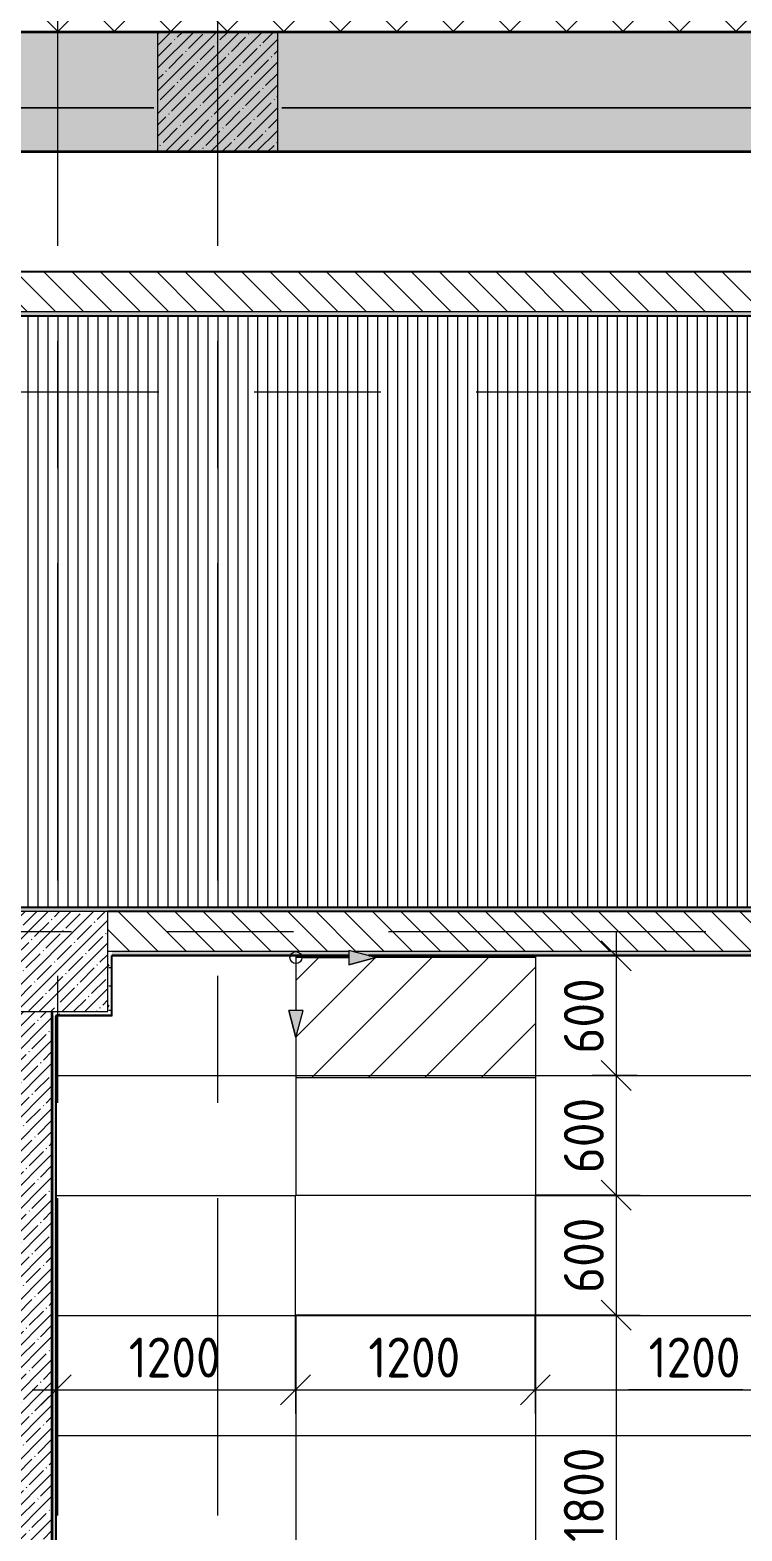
# Model space of a CAD drawing. Header units: millimetres. Extents: x 35378 to 237579, y -8553 to 29000.
# Drawn here: x 47520 to 51083, y 4802 to 12310 of the extents above; entities that cross this region are included whole.
import ezdxf

# ---------------------------------------------------------------- set-up
doc = ezdxf.new("R2010")
doc.units = ezdxf.units.MM
doc.linetypes.add('Осевая', pattern=[3175, 635, -476.25, 1587.5, -476.25])
for name, color, linetype, lineweight in [('A-ANNO-DIMS', 7, 'Continuous', 9), ('A-ANNO-DIMS-100', 7, 'Continuous', 9), ('A-CLNG', 7, 'Continuous', 9), ('A-CLNG-PATT', 7, 'Continuous', 9), ('A-DETL', 7, 'Continuous', 9), ('A-DETL-GENF', 7, 'Continuous', 9), ('A-WALL', 7, 'Continuous', 9), ('I-WALL', 7, 'Continuous', 9), ('S-COLS', 7, 'Continuous', 9), ('Оси-2', 7, 'Осевая', 9)]:
    doc.layers.add(name, color=color, linetype=linetype, lineweight=lineweight)
for name, color, linetype, lineweight, true_color in [('A-DETL-GENF-2', 7, 'Continuous', 9, 0x004000), ('A-WALL-1', 7, 'Continuous', 35, 0x3c3c3c), ('A-WALL-3', 7, 'Continuous', 25, 0x3c3c3c), ('A-WALL-FNSH-2', 7, 'Continuous', 13, 0x3c3c3c)]:
    doc.layers.add(name, color=color, linetype=linetype, lineweight=lineweight, true_color=true_color)
doc.styles.add('ISOCPEUR_1', font='isocpeur.ttf', dxfattribs={"width": 0.9, "height": 200})
doc.dimstyles.new('ISO-2_0_0_9К_Средний_округл2', dxfattribs={"dimscale": 304.8, "dimtxt": 199.196235, "dimasz": 0.492126, "dimexe": 0.393701, "dimexo": 0, "dimgap": 0, "dimtad": 1, "dimdec": 0, "dimrnd": 10, "dimzin": 0, "dimdsep": 46, "dimtxsty": 'ISOCPEUR_1', "dimblk1": 'OBLIQUE', "dimblk2": 'OBLIQUE', "dimsah": 1, "dimcen": 0.09, "dimdle": 0.393701, "dimazin": 0, "dimtfac": 1, "dimtdec": 4, "dimtix": 1, "dimtmove": 0, "dimatfit": 3, "dimfxl": 1, "dimtvp": 1, "dimtolj": 1, "dimtzin": 0, "dimarcsym": 2})
doc.dimstyles.new('ISO-2_0_0_9К_Средний_округл2_1', dxfattribs={"dimscale": 304.8, "dimtxt": 199.196235, "dimasz": 0.492126, "dimexe": 0.393701, "dimexo": 0, "dimgap": 0, "dimtad": 1, "dimdec": 0, "dimrnd": 10, "dimzin": 0, "dimdsep": 46, "dimtxsty": 'ISOCPEUR_1', "dimblk1": 'OBLIQUE', "dimblk2": 'OBLIQUE', "dimsah": 1, "dimcen": 0.09, "dimdle": 0.393701, "dimazin": 0, "dimtfac": 1, "dimtdec": 4, "dimtix": 1, "dimtmove": 1, "dimatfit": 3, "dimfxl": 1, "dimtvp": 1, "dimtolj": 1, "dimtzin": 0, "dimarcsym": 2})
pattern_1 = [(135, (0, 0), (-70.71068, -70.71068), [])]
pattern_2 = [(45, (0, 0), (-57.02463, 57.02463), []), (45, (57.025, 0), (-57.02463, 57.02463), [100.806, -20.161, 3.353, -16.808])]
pattern_3 = [(0, (0, 0), (121.92, 30.48), [10.058, -81.382, 10.058, -81.382, -487.68]), (0, (0, 0), (121.92, 30.48), [-182.88, 10.058, -172.822, 10.058, -81.382, -213.36]), (0, (0, 0), (121.92, 30.48), [-457.2, 10.058, -50.902, 10.058, -142.342]), (120, (45.72, 15.24), (-87.356454, 90.345817), [10.058, -81.382, 10.058, -81.382, -487.68]), (120, (45.72, 15.24), (-87.356454, 90.345817), [-182.88, 10.058, -172.822, 10.058, -81.382, -213.36]), (120, (45.72, 15.24), (-87.356454, 90.345817), [-457.2, 10.058, -50.902, 10.058, -142.342]), (240, (60.96, 76.2), (-34.563546, -120.825817), [10.058, -81.382, 10.058, -81.382, -487.68]), (240, (60.96, 76.2), (-34.563546, -120.825817), [-182.88, 10.058, -172.822, 10.058, -81.382, -213.36]), (240, (60.96, 76.2), (-34.563546, -120.825817), [-457.2, 10.058, -50.902, 10.058, -142.342])]

# ---------------------------------------------------------------- blocks, each defined once
blk = doc.blocks.new('BSC_Колонна _Прямоугольная - 500х500-V2-План потолков с обозначением видов отделки и геометрии 1 этажа в осях 12-23')
at = {"layer": 'S-COLS'}
h = blk.add_hatch(dxfattribs=at)
h.set_pattern_fill('FP_3', color=256, style=0, pattern_type=2)
h.set_pattern_definition([(45, (-47660, -7650), (-57.02463, 57.02463), []), (45, (-47602.975, -7650), (-57.02463, 57.02463), [100.806, -20.161, 3.353, -16.808])])
h.paths.add_polyline_path([(-250, -250), (250, -250), (250, 250), (-250, 250), (-250, 55)])
for p, q in [((250, 250), (-250, 250)), ((-250, 250), (-250, -250)), ((250, -250), (250, 250)), ((-250, -250), (250, -250))]:
    blk.add_line(p, q, dxfattribs=at)
blk = doc.blocks.new('Начало раскладки_красным - Начало раскладки_красным-26112293-План потолков с обозначением видов отделки и геометрии 1 этажа в осях 12-23')
at = {"layer": 'A-DETL-GENF'}
for points in [[(36.2, 264.8), (0, 400), (-36.2, 264.8)], [(400, 0), (264.8, 36.2), (264.8, -36.2)]]:
    blk.add_hatch(color=256, dxfattribs=at).paths.add_polyline_path(points)
for p, q in [((0, 400), (-36.2, 264.8)), ((0, 400), (-36.2, 264.8)), ((36.2, 264.8), (0, 400)), ((0, 400), (36.2, 264.8)), ((-36.2, 264.8), (36.2, 264.8)), ((-36.2, 264.8), (36.2, 264.8)), ((0, 30), (0, 264.8)), ((30, 0), (264.8, 0)), ((400, 0), (264.8, 36.2)), ((264.8, 36.2), (264.8, -36.2)), ((400, 0), (264.8, 36.2)), ((264.8, 36.2), (264.8, -36.2)), ((400, 0), (264.8, -36.2)), ((264.8, -36.2), (400, 0))]:
    blk.add_line(p, q, dxfattribs=at)
blk.add_circle((0, 0), 30, dxfattribs=at)
blk = doc.blocks.new('DIMBLOCK41-План потолков с обозначением видов отделки и геометрии 1 этажа в осях 12-23')
at = {"layer": 'A-ANNO-DIMS-100', "lineweight": 20}
for p, q in [((50453.1, 7679), (50378.1, 7754)), ((50453.1, 7679), (50528.1, 7604)), ((50453.1, 7079.5), (50378.1, 7154.5)), ((50453.1, 7079.5), (50528.1, 7004.5))]:
    blk.add_line(p, q, dxfattribs=at)
at = {"layer": 'A-ANNO-DIMS-100'}
for p, q in [((50453.1, 7799), (50453.1, 7079.5)), ((50559.2, 7679), (50333.1, 7679)), ((50453.1, 7679), (50559.2, 7679)), ((50559.2, 7079.5), (50333.1, 7079.5)), ((50453.1, 7079.5), (50559.2, 7079.5))]:
    blk.add_line(p, q, dxfattribs=at)
at = {"layer": 'A-ANNO-DIMS-100', "color": 0, "insert": (50191.8, 7189.6), "char_height": 200, "width": 455.087, "attachment_point": 1, "rotation": 90, "line_spacing_factor": 1.149209, "style": 'ISOCPEUR_1'}
blk.add_mtext('600', dxfattribs=at)
blk = doc.blocks.new('_Oblique')
at = {"color": 0, "linetype": 'ByBlock', "lineweight": -2}
blk.add_line((-0.5, -0.5), (0.5, 0.5), dxfattribs=at)
blk = doc.blocks.new('DIMBLOCK42-План потолков с обозначением видов отделки и геометрии 1 этажа в осях 12-23')
at = {"layer": 'A-ANNO-DIMS-100', "lineweight": 20}
for p, q in [((50453.1, 7079.5), (50378.1, 7154.5)), ((50453.1, 7079.5), (50528.1, 7004.5)), ((50453.1, 6482.2), (50378.1, 6557.2)), ((50453.1, 6482.2), (50528.1, 6407.2))]:
    blk.add_line(p, q, dxfattribs=at)
at = {"layer": 'A-ANNO-DIMS-100'}
for p, q in [((50559.2, 7079.5), (50333.1, 7079.5)), ((50453.1, 7079.5), (50453.1, 6482.2)), ((50453.1, 7079.5), (50559.2, 7079.5)), ((50049, 6482.2), (50573.1, 6482.2)), ((50453.1, 6482.2), (50049, 6482.2))]:
    blk.add_line(p, q, dxfattribs=at)
at = {"layer": 'A-ANNO-DIMS-100', "color": 0, "insert": (50191.8, 6591.2), "char_height": 200, "width": 455.087, "attachment_point": 1, "rotation": 90, "line_spacing_factor": 1.149209, "style": 'ISOCPEUR_1'}
blk.add_mtext('600', dxfattribs=at)
blk = doc.blocks.new('DIMBLOCK43-План потолков с обозначением видов отделки и геометрии 1 этажа в осях 12-23')
at = {"layer": 'A-ANNO-DIMS-100', "lineweight": 20}
for p, q in [((50453.1, 6482.2), (50378.1, 6557.2)), ((50453.1, 6482.2), (50528.1, 6407.2)), ((50453.1, 5882), (50378.1, 5957)), ((50453.1, 5882), (50528.1, 5807))]:
    blk.add_line(p, q, dxfattribs=at)
at = {"layer": 'A-ANNO-DIMS-100'}
for p, q in [((50049, 6482.2), (50573.1, 6482.2)), ((50453.1, 6482.2), (50049, 6482.2)), ((50453.1, 6482.2), (50453.1, 5882)), ((50049, 5882), (50573.1, 5882)), ((50453.1, 5882), (50049, 5882))]:
    blk.add_line(p, q, dxfattribs=at)
at = {"layer": 'A-ANNO-DIMS-100', "color": 0, "insert": (50191.8, 5992.5), "char_height": 200, "width": 455.087, "attachment_point": 1, "rotation": 90, "line_spacing_factor": 1.149209, "style": 'ISOCPEUR_1'}
blk.add_mtext('600', dxfattribs=at)
blk = doc.blocks.new('DIMBLOCK44-План потолков с обозначением видов отделки и геометрии 1 этажа в осях 12-23')
at = {"layer": 'A-ANNO-DIMS-100', "lineweight": 20}
for p, q in [((50453.1, 5882), (50378.1, 5957)), ((50453.1, 5882), (50528.1, 5807)), ((50453.1, 4082.2), (50378.1, 4157.2)), ((50453.1, 4082.2), (50528.1, 4007.2))]:
    blk.add_line(p, q, dxfattribs=at)
at = {"layer": 'A-ANNO-DIMS-100'}
for p, q in [((50049, 5882), (50573.1, 5882)), ((50453.1, 5882), (50049, 5882)), ((50453.1, 5882), (50453.1, 4082.2)), ((50049, 4082.2), (50573.1, 4082.2)), ((50453.1, 4082.2), (50049, 4082.2))]:
    blk.add_line(p, q, dxfattribs=at)
at = {"layer": 'A-ANNO-DIMS-100', "color": 0, "insert": (50191.8, 4746.5), "char_height": 200, "width": 565.411, "attachment_point": 1, "rotation": 90, "line_spacing_factor": 1.149209, "style": 'ISOCPEUR_1'}
blk.add_mtext('1800', dxfattribs=at)
blk = doc.blocks.new('DIMBLOCK73-План потолков с обозначением видов отделки и геометрии 1 этажа в осях 12-23')
at = {"layer": 'A-ANNO-DIMS-100'}
for p, q in [((48849, 5882), (48849, 5388.2)), ((48849, 5508.2), (48849, 5882)), ((47651, 5614.3), (47651, 5388.2)), ((47651, 5508.2), (47651, 5614.3)), ((47531, 5508.2), (48849, 5508.2))]:
    blk.add_line(p, q, dxfattribs=at)
at = {"layer": 'A-ANNO-DIMS-100', "lineweight": 20}
for p, q in [((47651, 5508.2), (47726, 5583.2)), ((48849, 5508.2), (48924, 5583.2)), ((47651, 5508.2), (47576, 5433.2)), ((48849, 5508.2), (48774, 5433.2))]:
    blk.add_line(p, q, dxfattribs=at)
at = {"layer": 'A-ANNO-DIMS-100', "color": 0, "insert": (48014.4, 5769.5), "char_height": 200, "width": 565.411, "attachment_point": 1, "line_spacing_factor": 1.149209, "style": 'ISOCPEUR_1'}
blk.add_mtext('1200', dxfattribs=at)
blk = doc.blocks.new('DIMBLOCK74-План потолков с обозначением видов отделки и геометрии 1 этажа в осях 12-23')
at = {"layer": 'A-ANNO-DIMS-100'}
for p, q in [((48849, 5882), (48849, 5388.2)), ((48849, 5508.2), (48849, 5882)), ((50049, 5882), (50049, 5388.2)), ((50049, 5508.2), (50049, 5882)), ((48849, 5508.2), (50049, 5508.2))]:
    blk.add_line(p, q, dxfattribs=at)
at = {"layer": 'A-ANNO-DIMS-100', "lineweight": 20}
for p, q in [((48849, 5508.2), (48924, 5583.2)), ((50049, 5508.2), (50124, 5583.2)), ((48849, 5508.2), (48774, 5433.2)), ((50049, 5508.2), (49974, 5433.2))]:
    blk.add_line(p, q, dxfattribs=at)
at = {"layer": 'A-ANNO-DIMS-100', "color": 0, "insert": (49213.4, 5769.5), "char_height": 200, "width": 565.411, "attachment_point": 1, "line_spacing_factor": 1.149209, "style": 'ISOCPEUR_1'}
blk.add_mtext('1200', dxfattribs=at)
blk = doc.blocks.new('DIMBLOCK75-План потолков с обозначением видов отделки и геометрии 1 этажа в осях 12-23')
at = {"layer": 'A-ANNO-DIMS-100'}
for p, q in [((50049, 5882), (50049, 5388.2)), ((50049, 5508.2), (50049, 5882)), ((51249, 5882), (51249, 5388.2)), ((51249, 5508.2), (51249, 5882)), ((50049, 5508.2), (51249, 5508.2)), ((50515.9, 5508.2), (50649, 5508.2)), ((51087, 5508.2), (50515.9, 5508.2))]:
    blk.add_line(p, q, dxfattribs=at)
at = {"layer": 'A-ANNO-DIMS-100', "lineweight": 20}
for p, q in [((50049, 5508.2), (50124, 5583.2)), ((51249, 5508.2), (51324, 5583.2)), ((50049, 5508.2), (49974, 5433.2)), ((51249, 5508.2), (51174, 5433.2))]:
    blk.add_line(p, q, dxfattribs=at)
at = {"layer": 'A-ANNO-DIMS-100', "color": 0, "insert": (50615.9, 5769.5), "char_height": 200, "width": 565.411, "attachment_point": 1, "line_spacing_factor": 1.149209, "style": 'ISOCPEUR_1'}
blk.add_mtext('1200', dxfattribs=at)

msp = doc.modelspace()

# ---------------------------------------------------------------- hatches: boundary and pattern name
at = {"layer": 'A-CLNG-PATT'}
h = msp.add_hatch(dxfattribs=at)
h.set_pattern_fill('FP_61', color=256, style=0, pattern_type=2)
h.set_pattern_definition([(45, (0, 0), (-141.42136, 141.42136), []), (135, (0, 0), (-141.42136, -141.42136), [])])
h.paths.add_polyline_path([(66158.3, 12300), (66160, 12300), (66160, 26500), (42760, 26500), (42760, 12300), (64690.4, 12300)])
h.paths.add_polyline_path([(61160, 14457), (60960, 14457), (60960, 14657), (61160, 14657)])
h.paths.add_polyline_path([(61960, 14457), (61960, 14657), (62160, 14657), (62160, 14457)])
h.paths.add_polyline_path([(53960, 14457), (53960, 14657), (54160, 14657), (54160, 14457)])
h.paths.add_polyline_path([(54960, 14457), (54960, 14657), (55160, 14657), (55160, 14457)])
h.paths.add_polyline_path([(54443.4, 20281.7), (54390.3, 20293), (54340.6, 20315.1), (54296.6, 20347.1), (54260.3, 20387.5), (54233.1, 20434.5), (54216.3, 20486.2), (54210.6, 20540.3), (54216.3, 20594.4), (54233.1, 20646), (54260.3, 20693.1), (54296.6, 20733.5), (54340.6, 20765.5), (54390.3, 20787.6), (54443.4, 20798.9), (54497.8, 20798.9), (54550.9, 20787.6), (54600.6, 20765.5), (54644.6, 20733.5), (54680.9, 20693.1), (54708.1, 20646), (54724.9, 20594.4), (54730.6, 20540.3), (54724.9, 20486.2), (54708.1, 20434.5), (54680.9, 20387.5), (54644.6, 20347.1), (54600.6, 20315.1), (54550.9, 20293), (54497.8, 20281.7)])
h = msp.add_hatch(dxfattribs=at)
h.set_pattern_fill('FP_65', color=256, style=0, pattern_type=2)
h.set_pattern_definition([(90, (69761, -2785.95), (-50, 3e-15), [])])
h.paths.add_polyline_path([(74079, 7921), (74079, 8301), (75459, 8301), (75459, 10879.5), (61939, 10879.5), (61939, 11349), (61381, 11349), (61381, 10879), (42401, 10879), (42401, 10209), (38761, 10209), (38761.8, 8320), (38798.1, 8184.8), (38761, 8184.7), (38761, 7921), (39026.8, 7921), (39026.7, 7956.4), (39162, 7921), (73497.9, 7921)])
h = msp.add_hatch(dxfattribs=at)
h.set_pattern_fill('FP_68', color=256, style=0, pattern_type=2)
h.set_pattern_definition([(0, (47651, 6479.5), (0, 600), []), (90, (47651, 6479.5), (-1200, 7e-14), [])])
h.paths.add_polyline_path([(56540.7, 421), (56539.7, 7049), (55210, 7050), (55210, 7660), (53711, 7659), (53710, 7050), (51890, 7050), (51890, 7680), (49214.5, 7680), (49251, 7670.2), (49115.8, 7633.9), (49115.7, 7680), (47930, 7680), (47930, 7380), (47650, 7379.9), (47651, 421), (55882.9, 421)])
h.paths.add_polyline_path([(53649, 1082), (53649, 1682.2), (54849, 1682.2), (54849, 1082)])
h.paths.add_polyline_path([(52449, 1082), (51249, 1082), (51249, 1682.2), (52449, 1682.2)])
h.paths.add_polyline_path([(48849, 1082), (48849, 1682.2), (50049, 1682.2), (50049, 1082), (50011.2, 1082)])
h.paths.add_polyline_path([(54849, 3482), (53649, 3482), (53649, 4082.2), (54849, 4082.2)])
h.paths.add_polyline_path([(51249, 3482), (51249, 4082.2), (52449, 4082.2), (52449, 3482)])
h.paths.add_polyline_path([(50011.2, 3482), (48849, 3482), (48849, 4082.2), (50049, 4082.2), (50049, 3482)])
h.paths.add_polyline_path([(54849, 5882), (53649, 5882), (53649, 6482.2), (54849, 6482.2)])
h.paths.add_polyline_path([(52449, 5882), (51249, 5882), (51249, 6482.2), (52449, 6482.2)])
h.paths.add_polyline_path([(50049, 5882), (48849, 5882), (48849, 6482.2), (50049, 6482.2)])
h.paths.add_polyline_path([(48851.2, 7270), (48814.9, 7405.2), (48887.4, 7405.3)])
at = {"layer": 'A-DETL-GENF-2'}
h = msp.add_hatch(dxfattribs=at)
h.set_pattern_fill('FP_71', color=256, style=0, pattern_type=2)
h.set_pattern_definition([(45, (0, 0), (-141.42136, 141.42136), [])])
h.paths.add_polyline_path([(50051, 7070), (50051, 7671), (49251, 7670.2), (49115.8, 7633.9), (49115.7, 7671), (48851, 7671), (48851, 7405.2), (48887.4, 7405.3), (48851, 7270), (48851, 7070), (50011.2, 7070)])
at = {"layer": 'I-WALL'}
h = msp.add_hatch(dxfattribs=at)
h.set_pattern_fill('FP_17', color=256, style=0, pattern_type=2)
h.set_pattern_definition(pattern_2)
h.paths.add_polyline_path([(54760, 11700), (60160, 11700), (60160, 12300), (54760, 12300), (54760, 11720.3)])
h.paths.add_polyline_path([(54160, 11700), (54160, 12300), (42160, 12300), (42160, 11700), (50011.2, 11700)])
h.paths.add_polyline_path([(66160, 11700), (66160, 12300), (60760, 12300), (60760, 11700), (66158.3, 11700)])
h = msp.add_hatch(dxfattribs=at)
h.set_pattern_fill('FP_21', color=256, style=0, pattern_type=2)
h.set_pattern_definition(pattern_1)
h.paths.add_polyline_path([(51910, 10900), (55500, 10900), (55500, 11100), (51910, 11100)])
h.paths.add_polyline_path([(55700, 10900), (59140, 10900), (59140, 11100), (55700, 11100)])
h.paths.add_polyline_path([(61160, 10900), (61160, 11100), (59340, 11100), (59340, 10900), (60286.6, 10900)])
h.paths.add_polyline_path([(51710, 10900), (51710, 11100), (44760, 11100), (44760, 10900), (50011.2, 10900)])
h = msp.add_hatch(dxfattribs=at)
h.set_pattern_fill('FP_57', color=256, style=0, pattern_type=2)
h.set_pattern_definition(pattern_3)
h.paths.add_polyline_path([(61360, 10880), (61360, 10900), (42380, 10900), (42380, 10880), (60286.6, 10880)])
h = msp.add_hatch(dxfattribs=at)
h.set_pattern_fill('FP_57', color=256, style=0, pattern_type=2)
h.set_pattern_definition(pattern_3)
h.paths.add_polyline_path([(70562.1, 7900), (74100, 7900), (74100, 7920), (39157.8, 7919.1), (39086.7, 7900), (67626.2, 7900)])
h.paths.add_polyline_path([(38761, 7900), (39026.8, 7900), (39026.7, 7920), (38760, 7920), (38760, 7900)])
h = msp.add_hatch(dxfattribs=at)
h.set_pattern_fill('FP_21', color=256, style=0, pattern_type=2)
h.set_pattern_definition(pattern_1)
h.paths.add_polyline_path([(51910, 7700), (51910, 7900), (47910, 7900), (47910, 7700), (49115.8, 7700), (49115.7, 7706.4), (49139.7, 7700), (51890, 7700)])
h = msp.add_hatch(dxfattribs=at)
h.set_pattern_fill('FP_57', color=256, style=0, pattern_type=2)
h.set_pattern_definition(pattern_3)
h.paths.add_polyline_path([(47930, 7380), (47930, 7700), (47910, 7700), (47910, 7380)])
h = msp.add_hatch(dxfattribs=at)
h.set_pattern_fill('FP_57', color=256, style=0, pattern_type=2)
h.set_pattern_definition(pattern_3)
h.paths.add_polyline_path([(51890, 7680), (51890, 7700), (49139.7, 7700), (49214.5, 7680), (50011.2, 7680)])
h.paths.add_polyline_path([(47930, 7680), (49115.8, 7680), (49115.7, 7700), (47930, 7700)])
h = msp.add_hatch(dxfattribs=at)
h.set_pattern_fill('FP_17', color=256, style=0, pattern_type=2)
h.set_pattern_definition(pattern_2)
h.paths.add_polyline_path([(47630, 400), (47630, 7400), (47410, 7400), (47410, 400)])
h = msp.add_hatch(dxfattribs=at)
h.set_pattern_fill('FP_57', color=256, style=0, pattern_type=2)
h.set_pattern_definition(pattern_3)
h.paths.add_polyline_path([(47650, 7380), (47910, 7380), (47910, 7400), (47630, 7400), (47630, 7380)])
h = msp.add_hatch(dxfattribs=at)
h.set_pattern_fill('FP_57', color=256, style=0, pattern_type=2)
h.set_pattern_definition(pattern_3)
h.paths.add_polyline_path([(47630, 400), (47650, 400), (47650, 7380), (47630, 7380), (47630, 470.3)])
at = {"layer": 'S-COLS'}
h = msp.add_hatch(dxfattribs=at)
h.set_pattern_fill('FP_17', color=256, style=0, pattern_type=2)
h.set_pattern_definition(pattern_2)
h.paths.add_polyline_path([(48160, 11700), (48760, 11700), (48760, 12300), (48160, 12300)])

# ---------------------------------------------------------------- linework, layer by layer
at = {"layer": 'A-CLNG'}
for p, q in [((61381, 10879), (42401, 10879)), ((39159.1, 7921), (74079, 7921)), ((48849, 5882), (48849, 6482.2)), ((48849, 6482.2), (50049, 6482.2)), ((50049, 6482.2), (50049, 5882)), ((50049, 5882), (48849, 5882))]:
    msp.add_line(p, q, dxfattribs=at)
at = {"layer": 'A-DETL'}
for p, q in [((49115.8, 7671), (48851, 7671)), ((48851, 7671), (48851, 7405.2)), ((50051, 7671), (49248.1, 7671)), ((50051, 7070), (50051, 7671)), ((48851, 7270.9), (48851, 7070)), ((48851, 7070), (50051, 7070))]:
    msp.add_line(p, q, dxfattribs=at)
at = {"layer": 'A-WALL'}
for p, q in [((61160, 10900), (44760, 10900)), ((49115.8, 7700), (47910, 7700)), ((47931, 7680), (47931, 7679)), ((51910, 7700), (49139.7, 7700))]:
    msp.add_line(p, q, dxfattribs=at)
at = {"layer": 'A-WALL-1'}
for p, q in [((54160, 12300), (42760, 12300)), ((54160, 11700), (42160, 11700)), ((47630, 7400), (47630, 400))]:
    msp.add_line(p, q, dxfattribs=at)
at = {"layer": 'A-WALL-3'}
for p, q in [((51710, 11100), (44760, 11100)), ((42400, 10880), (61380, 10880)), ((74080, 7920), (39161.1, 7920)), ((51910, 7900), (47910, 7900)), ((47930, 7380), (47930, 7680)), ((49115.8, 7680), (47930, 7680)), ((49214.5, 7680), (49214.5, 7680)), ((51890, 7680), (49214.5, 7680)), ((47650, 7380), (47650, 420)), ((47930, 7380), (47650, 7380))]:
    msp.add_line(p, q, dxfattribs=at)
at = {"layer": 'A-WALL-FNSH-2'}
for p, q in [((48139, 11921), (42780, 11921)), ((42780, 11920), (48139, 11920)), ((48139, 11920), (48139, 11921)), ((54139, 11921), (48780, 11921)), ((48780, 11921), (48780, 11920)), ((48780, 11920), (54139, 11920)), ((47931, 7379), (47931, 7679)), ((47931, 7679), (49115.8, 7679)), ((49218.2, 7679), (51889, 7679)), ((47651, 421), (47651, 7379)), ((47651, 7379), (47931, 7379))]:
    msp.add_line(p, q, dxfattribs=at)
at = {"layer": 'I-WALL'}
for p, q in [((48360, 7921), (48360, 7920)), ((50860, 7921), (50860, 7920))]:
    msp.add_line(p, q, dxfattribs=at)
at = {"layer": 'S-COLS'}
for p, q in [((48160, 11700), (48160, 12300)), ((48160, 12300), (48760, 12300)), ((48760, 11700), (48760, 12300)), ((48760, 11700), (48160, 11700))]:
    msp.add_line(p, q, dxfattribs=at)
at = {"layer": 'Оси-2'}
for p, q in [((47660, 593.7), (47660, 24898.1)), ((48460, 593.7), (48460, 24898.1)), ((38678.1, 11100), (82214, 11100)), ((39116.2, 10500), (82214, 10500)), ((38678.1, 7800), (82214, 7800))]:
    msp.add_line(p, q, dxfattribs=at)

# ---------------------------------------------------------------- block references
at = {"layer": 'A-DETL-GENF', "rotation": 270.0335966872861}
msp.add_blockref('Начало раскладки_красным - Начало раскладки_красным-26112293-План потолков с обозначением видов отделки и геометрии 1 этажа в осях 12-23', (48851, 7670), dxfattribs=at)
at = {"layer": 'S-COLS'}
msp.add_blockref('BSC_Колонна _Прямоугольная - 500х500-V2-План потолков с обозначением видов отделки и геометрии 1 этажа в осях 12-23', (47660, 7650), dxfattribs=at)

# ---------------------------------------------------------------- dimensions: what is measured, and where the dimension line sits
at = {"layer": 'A-ANNO-DIMS'}
for base, p1, p2, override, picture, middle in [((50453.1382278, 7079.5000053), (50559.204245, 7679.0000053), (50559.204245, 7079.5000053), {"dimpost": '<>', "dimfxl": 599.5}, 'DIMBLOCK41-План потолков с обозначением видов отделки и геометрии 1 этажа в осях 12-23', (50353.1382278, 7379.2500053)), ((50453.1, 6482.2), (50559.2, 7079.5), (50049, 6482.2), {"dimpost": '<>', "dimfxl": 785.549695}, 'DIMBLOCK42-План потолков с обозначением видов отделки и геометрии 1 этажа в осях 12-23', (50353.1, 6780.8)), ((50453.1, 5882), (50049, 6482.2), (50049, 5882), {"dimpost": '<>', "dimfxl": 600.188719}, 'DIMBLOCK43-План потолков с обозначением видов отделки и геометрии 1 этажа в осях 12-23', (50353.1, 6182.1)), ((50453.1, 4082.2), (50049, 5882), (50049, 4082.2), {"dimpost": '<>', "dimfxl": 1799.811281}, 'DIMBLOCK44-План потолков с обозначением видов отделки и геометрии 1 этажа в осях 12-23', (50353.1, 4982.1))]:
    dim = msp.add_linear_dim(base=base, p1=p1, p2=p2, angle=90, dimstyle='ISO-2_0_0_9К_Средний_округл2', override=override, dxfattribs=at)
    dim.commit()
    dim.dimension.update_dxf_attribs({"geometry": picture, "text_midpoint": middle})
for base, p1, p2, override, picture, middle in [((48849, 5508.2), (47651, 5614.3), (48849, 5882), {"dimpost": '<>', "dimfxl": 1227.516676}, 'DIMBLOCK73-План потолков с обозначением видов отделки и геометрии 1 этажа в осях 12-23', (48250, 5608.2)), ((50049, 5508.2), (48849, 5882), (50049, 5882), {"dimpost": '<>', "dimfxl": 1200.031637}, 'DIMBLOCK74-План потолков с обозначением видов отделки и геометрии 1 этажа в осях 12-23', (49449, 5608.2))]:
    dim = msp.add_linear_dim(base=base, p1=p1, p2=p2, dimstyle='ISO-2_0_0_9К_Средний_округл2', override=override, dxfattribs=at)
    dim.commit()
    dim.dimension.update_dxf_attribs({"geometry": picture, "text_midpoint": middle})
dim = msp.add_linear_dim(base=(51249, 5508.2), p1=(50049, 5882), p2=(51249, 5882), dimstyle='ISO-2_0_0_9К_Средний_округл2_1', override={"dimpost": '<>', "dimfxl": 1199.968363}, dxfattribs=at)
dim.commit()
dim.dimension.update_dxf_attribs({"geometry": 'DIMBLOCK75-План потолков с обозначением видов отделки и геометрии 1 этажа в осях 12-23', "text_midpoint": (50898.6, 5636.2), "dimtype": 160})

doc.saveas('drawing.dxf')
